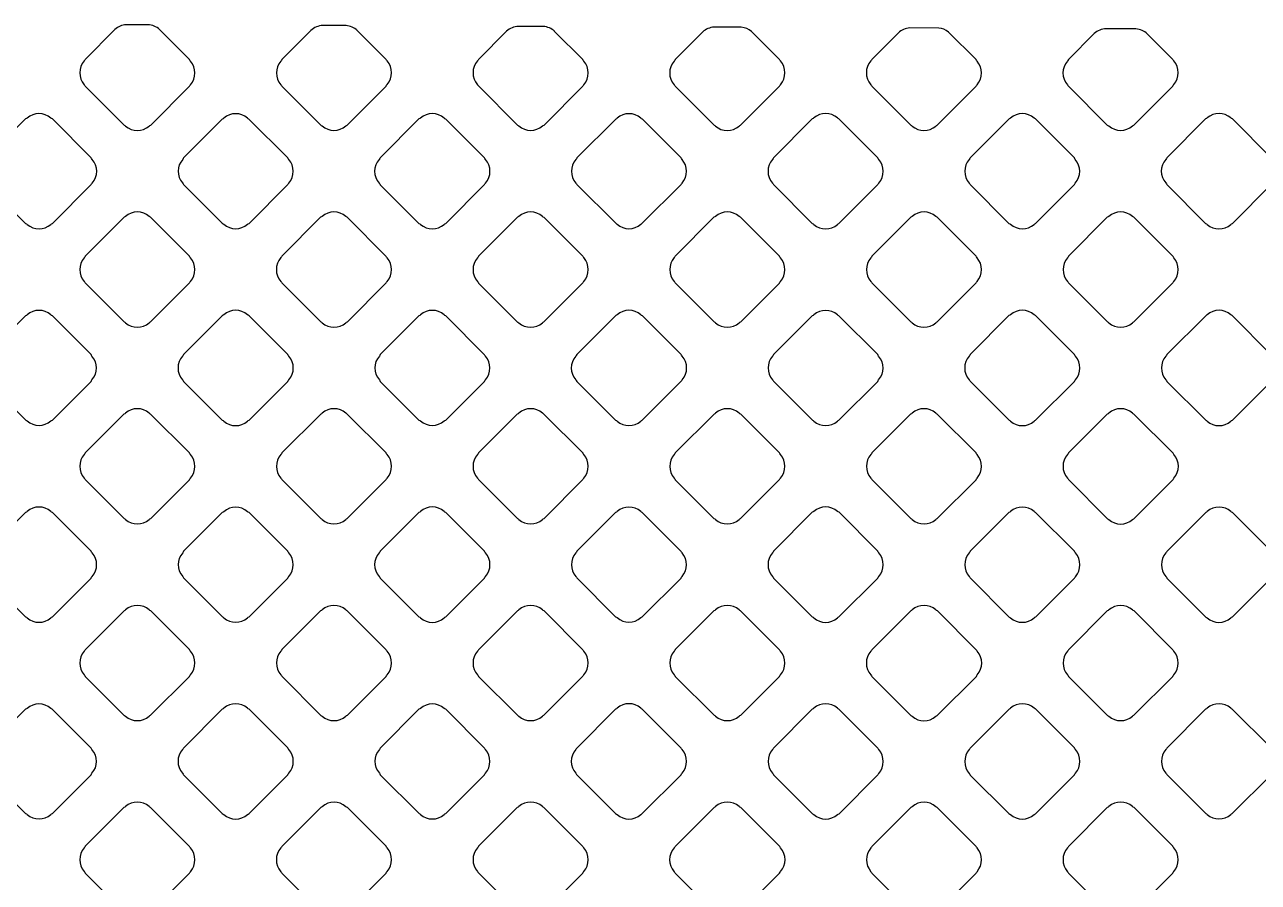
# Model space of a CAD drawing. Extents: x 0 to 248, y 0 to 175.
# Drawn here: x 87.595 to 88.947, y 138.764 to 139.704 of the extents above; entities that cross this region are included whole.
import ezdxf

# ---------------------------------------------------------------- set-up
doc = ezdxf.new("R2010")
doc.units = 0
doc.layers.add('gbr-dxf', color=7, linetype='Continuous')

msp = doc.modelspace()

# ---------------------------------------------------------------- linework, layer by layer
at = {"layer": 'gbr-dxf', "linetype": 'Continuous'}
for points in [[(87.6606, 139.6639, 0.379249), (87.6606, 139.6379, -0.10047), (87.6616, 139.6362), (87.7042, 139.5936, -0.096332), (87.7059, 139.5926, 0.379451), (87.7318, 139.5926, -0.096117), (87.7334, 139.5936), (87.776, 139.6362, -0.095796), (87.777, 139.6378, 0.378867), (87.777, 139.6637, -0.092052), (87.776, 139.6653), (87.7432, 139.6982, 0.178774), (87.7304, 139.7035, -0.034771), (87.7301, 139.7035), (87.7065, 139.7036, 0.170445), (87.6943, 139.6983), (87.6616, 139.6655, -0.096195)], [(87.8761, 139.6378, -0.096625), (87.8771, 139.6361), (87.9194, 139.5938, -0.107961), (87.9213, 139.5927, 0.37981), (87.9473, 139.5927, -0.095956), (87.9489, 139.5937), (87.9916, 139.6363, -0.096332), (87.9925, 139.638, 0.37981), (87.9925, 139.6639, -0.096625), (87.9916, 139.6656), (87.9601, 139.697, -0.041572), (87.9598, 139.6973, 0.172397), (87.9475, 139.7026), (87.922, 139.7027, 0.181125), (87.909, 139.6973), (87.8771, 139.6654, -0.096627), (87.8761, 139.6637, 0.379731)], [(88.0916, 139.6379, -0.083317), (88.0925, 139.6365), (88.1353, 139.5937, -0.096111), (88.1369, 139.5927, 0.37981), (88.1629, 139.5927, -0.095956), (88.1645, 139.5937), (88.2071, 139.6362, -0.096111), (88.208, 139.6378, 0.37981), (88.208, 139.6638, -0.09253), (88.2071, 139.6654), (88.1761, 139.6963), (88.1761, 139.6964, 0.172893), (88.1638, 139.7017), (88.1365, 139.7018, 0.181937), (88.1235, 139.6964), (88.0926, 139.6655, -0.096627), (88.0916, 139.6639, 0.379731)], [(88.3071, 139.6637, 0.37947), (88.3071, 139.6378, -0.092348), (88.3081, 139.6362), (88.3508, 139.5935, -0.088202), (88.3523, 139.5926, 0.37981), (88.3782, 139.5926, -0.095956), (88.3799, 139.5936), (88.4225, 139.6362, -0.096332), (88.4235, 139.6379, 0.37981), (88.4235, 139.6639, -0.100902), (88.4225, 139.6656), (88.3918, 139.6962, 0.154019), (88.3807, 139.7008), (88.3508, 139.7009, 0.174836), (88.3383, 139.6956), (88.3383, 139.6956), (88.3081, 139.6654, -0.096423)], [(88.5226, 139.6639, 0.37947), (88.5227, 139.6379, -0.095956), (88.5236, 139.6363), (88.5663, 139.5936, -0.092126), (88.5679, 139.5926, 0.379308), (88.5938, 139.5926, -0.09601), (88.5955, 139.5936), (88.6381, 139.6361, -0.096227), (88.639, 139.6378, 0.379303), (88.639, 139.6637, -0.096225), (88.638, 139.6654), (88.6078, 139.6956, 0.148992), (88.597, 139.6999), (88.5653, 139.7, 0.174836), (88.5528, 139.6947), (88.5528, 139.6947), (88.5236, 139.6655, -0.096527)], [(88.7381, 139.6378, -0.096355), (88.7391, 139.6361), (88.7815, 139.5937, -0.107923), (88.7834, 139.5927, 0.379465), (88.8093, 139.5927, -0.095956), (88.811, 139.5937), (88.8536, 139.6363, -0.096332), (88.8546, 139.638, 0.37981), (88.8546, 139.6639, -0.096625), (88.8536, 139.6656), (88.8258, 139.6934, -0.041572), (88.8255, 139.6937, 0.172935), (88.8132, 139.699), (88.7805, 139.6992, 0.181238), (88.7675, 139.6938), (88.7675, 139.6938), (88.7391, 139.6654, -0.096527), (88.7381, 139.6637, 0.378945)], [(87.5528, 139.5301, -0.10047), (87.5538, 139.5284), (87.5964, 139.4858, -0.096332), (87.5981, 139.4849, 0.37981), (87.624, 139.4849, -0.096625), (87.6257, 139.4858), (87.6683, 139.5284, -0.096111), (87.6693, 139.5301, 0.37981), (87.6693, 139.5561, -0.096458), (87.6683, 139.5577), (87.6257, 139.6003, -0.100499), (87.624, 139.6013, 0.379731), (87.598, 139.6013, -0.096458), (87.5964, 139.6003), (87.5538, 139.5578, -0.096627), (87.5528, 139.5561, 0.379731)], [(87.7684, 139.5302, -0.103999), (87.7695, 139.5284), (87.8119, 139.486, -0.099849), (87.8136, 139.485, 0.37889), (87.8395, 139.485, -0.096117), (87.8412, 139.4859), (87.8837, 139.5285, -0.095895), (87.8847, 139.5301, 0.379201), (87.8847, 139.5561, -0.092348), (87.8837, 139.5576), (87.8411, 139.6002, -0.096111), (87.8395, 139.6012, 0.379731), (87.8135, 139.6012, -0.096458), (87.8119, 139.6002), (87.7694, 139.5578, -0.096627), (87.7685, 139.5561, 0.3795)], [(87.9838, 139.5301, -0.108153), (87.9849, 139.5283), (88.0273, 139.4859, -0.10399), (88.0291, 139.4849, 0.37981), (88.0551, 139.4849, -0.095956), (88.0567, 139.4858), (88.0993, 139.5285, -0.096332), (88.1003, 139.5301, 0.37981), (88.1003, 139.5561, -0.104392), (88.0993, 139.5579), (88.0569, 139.6002, -0.107961), (88.055, 139.6013, 0.379731), (88.029, 139.6013, -0.096458), (88.0274, 139.6003), (87.9848, 139.5578, -0.096627), (87.9838, 139.5561, 0.379731)], [(88.1994, 139.556, 0.379249), (88.1994, 139.5301, -0.083328), (88.2003, 139.5287), (88.243, 139.486, -0.096332), (88.2446, 139.485, 0.379451), (88.2706, 139.485, -0.096117), (88.2722, 139.486), (88.3148, 139.5285, -0.095895), (88.3157, 139.5301, 0.379201), (88.3157, 139.5561, -0.096625), (88.3147, 139.5577), (88.2723, 139.6002, -0.100151), (88.2706, 139.6012, 0.3795), (88.2446, 139.6012, -0.096475), (88.243, 139.6002), (88.2004, 139.5577, -0.096195)], [(88.4149, 139.5301, -0.096625), (88.4158, 139.5285), (88.4585, 139.4858, -0.092233), (88.4601, 139.4848, 0.379451), (88.4861, 139.4848, -0.09601), (88.4877, 139.4858), (88.5304, 139.5285, -0.095796), (88.5313, 139.5301, 0.378779), (88.5313, 139.556, -0.099971), (88.5303, 139.5577), (88.4876, 139.6005, -0.088207), (88.4861, 139.6014, 0.37947), (88.4602, 139.6014, -0.096458), (88.4585, 139.6004), (88.4158, 139.5577, -0.096627), (88.4149, 139.5561, 0.379731)], [(88.6305, 139.5561, 0.379347), (88.6305, 139.5301, -0.10047), (88.6315, 139.5284), (88.674, 139.4859, -0.096332), (88.6756, 139.485, 0.379451), (88.7016, 139.4849, -0.096117), (88.7032, 139.4859), (88.7458, 139.5285, -0.095895), (88.7467, 139.5301, 0.378647), (88.7467, 139.556, -0.095883), (88.7458, 139.5576), (88.703, 139.6004, -0.08311), (88.7016, 139.6013, 0.378338), (88.6757, 139.6013, -0.096025), (88.6741, 139.6003), (88.6315, 139.5577, -0.095895)], [(88.8459, 139.5302, -0.10437), (88.8469, 139.5284), (88.8894, 139.4858, -0.10077), (88.8912, 139.4848, 0.379465), (88.9171, 139.4848, -0.095956), (88.9188, 139.4858), (88.9614, 139.5284, -0.096332), (88.9624, 139.5301, 0.37981), (88.9624, 139.556, -0.108153), (88.9613, 139.5579), (88.9188, 139.6004, -0.096111), (88.9172, 139.6014, 0.379731), (88.8912, 139.6014, -0.096458), (88.8895, 139.6004), (88.8469, 139.5577, -0.096627), (88.8459, 139.5561, 0.379297)], [(87.6606, 139.4482, 0.37947), (87.6606, 139.4223, -0.095956), (87.6616, 139.4207), (87.7042, 139.3781, -0.092072), (87.7057, 139.3771, 0.37981), (87.7317, 139.3771, -0.096625), (87.7333, 139.3781), (87.776, 139.4207, -0.096111), (87.7769, 139.4224, 0.379308), (87.777, 139.4483, -0.100402), (87.776, 139.45), (87.7333, 139.4927, -0.088435), (87.7319, 139.4936, 0.379), (87.7059, 139.4936, -0.095968), (87.7043, 139.4926), (87.6616, 139.4499, -0.096527)], [(87.8761, 139.4224, -0.096475), (87.8771, 139.4208), (87.9198, 139.3781, -0.092289), (87.9213, 139.3771, 0.37981), (87.9473, 139.3771, -0.096625), (87.949, 139.3781), (87.9916, 139.4207, -0.096332), (87.9925, 139.4223, 0.37981), (87.9925, 139.4483, -0.083317), (87.9916, 139.4497), (87.9487, 139.4926, -0.088202), (87.9472, 139.4935, 0.379731), (87.9213, 139.4935, -0.096458), (87.9196, 139.4926), (87.8771, 139.45, -0.096627), (87.8761, 139.4484, 0.379731)], [(88.0916, 139.4223, -0.10047), (88.0926, 139.4205), (88.1351, 139.3781, -0.096332), (88.1367, 139.3771, 0.37981), (88.1627, 139.3771, -0.096625), (88.1643, 139.3781), (88.2071, 139.4208, -0.096332), (88.208, 139.4224, 0.37981), (88.208, 139.4484, -0.096625), (88.2071, 139.4501), (88.1646, 139.4925, -0.100151), (88.1629, 139.4935, 0.379731), (88.1369, 139.4935, -0.096458), (88.1353, 139.4926), (88.0926, 139.4499, -0.096627), (88.0916, 139.4482, 0.379731)], [(88.3072, 139.4224, -0.092348), (88.3081, 139.4209), (88.3509, 139.378, -0.088207), (88.3524, 139.3771, 0.37981), (88.3784, 139.3771, -0.096625), (88.38, 139.3781), (88.4225, 139.4206, -0.096332), (88.4235, 139.4222, 0.37981), (88.4235, 139.4482, -0.104392), (88.4225, 139.45), (88.3799, 139.4926, -0.092233), (88.3783, 139.4936, 0.379731), (88.3523, 139.4936, -0.096458), (88.3507, 139.4926), (88.3081, 139.45, -0.096627), (88.3072, 139.4484, 0.379731)], [(88.5227, 139.4223, -0.096259), (88.5236, 139.4207), (88.5663, 139.378, -0.091578), (88.5678, 139.3771, 0.378747), (88.5937, 139.3771, -0.09601), (88.5954, 139.3781), (88.6381, 139.4207, -0.096227), (88.639, 139.4224, 0.379422), (88.639, 139.4483, -0.100585), (88.638, 139.4501), (88.5954, 139.4926, -0.088202), (88.5939, 139.4936, 0.379731), (88.568, 139.4936, -0.096458), (88.5663, 139.4926), (88.5237, 139.4499, -0.096857), (88.5227, 139.4483, 0.3795)], [(88.7382, 139.4483, 0.379116), (88.7382, 139.4224, -0.096117), (88.7391, 139.4208), (88.7819, 139.378, -0.091578), (88.7834, 139.3771, 0.379201), (88.8094, 139.3771, -0.096625), (88.811, 139.3781), (88.8536, 139.4207, -0.096111), (88.8546, 139.4223, 0.379092), (88.8546, 139.4483, -0.082704), (88.8538, 139.4497), (88.8108, 139.4927, -0.087742), (88.8093, 139.4936, 0.378338), (88.7834, 139.4936, -0.096025), (88.7818, 139.4926), (88.7391, 139.45, -0.095895)], [(87.5529, 139.3146, -0.096625), (87.5539, 139.313), (87.5965, 139.2704, -0.092233), (87.5981, 139.2695, 0.37981), (87.624, 139.2695, -0.095956), (87.6257, 139.2704), (87.6682, 139.3129, -0.096332), (87.6691, 139.3146, 0.37981), (87.6691, 139.3405, -0.100902), (87.6681, 139.3423), (87.6258, 139.3846, -0.10442), (87.624, 139.3857, 0.379731), (87.598, 139.3857, -0.096458), (87.5964, 139.3847), (87.5539, 139.3422, -0.096627), (87.5529, 139.3406, 0.379731)], [(87.7683, 139.3146, -0.099864), (87.7693, 139.3129), (87.8119, 139.2703, -0.096328), (87.8136, 139.2693, 0.379422), (87.8395, 139.2693, -0.096625), (87.8412, 139.2703), (87.8838, 139.3129, -0.096111), (87.8848, 139.3146, 0.37981), (87.8848, 139.3405, -0.096458), (87.8838, 139.3422), (87.8412, 139.3848, -0.100519), (87.8395, 139.3858, 0.379357), (87.8135, 139.3858, -0.096507), (87.8119, 139.3848), (87.7693, 139.3422, -0.096527), (87.7683, 139.3406, 0.379)], [(87.984, 139.3146, -0.104392), (87.985, 139.3128), (88.0274, 139.2705, -0.100151), (88.0291, 139.2695, 0.37981), (88.0551, 139.2695, -0.095956), (88.0567, 139.2704), (88.0992, 139.3129, -0.096332), (88.1002, 139.3146, 0.37981), (88.1002, 139.3405, -0.092636), (88.0992, 139.3421), (88.0567, 139.3847, -0.096627), (88.055, 139.3857, 0.379731), (88.029, 139.3857, -0.096723), (88.0274, 139.3847), (87.985, 139.3422, -0.096627), (87.984, 139.3406, 0.379731)], [(88.1993, 139.3405, 0.37947), (88.1993, 139.3145, -0.095956), (88.2003, 139.3129), (88.2428, 139.2704, -0.107817), (88.2446, 139.2694, 0.379308), (88.2706, 139.2693, -0.095866), (88.2722, 139.2703), (88.3149, 139.313, -0.096227), (88.3159, 139.3146, 0.379422), (88.3158, 139.3406, -0.100399), (88.3148, 139.3423), (88.2724, 139.3848, -0.10442), (88.2706, 139.3858, 0.379357), (88.2446, 139.3858, -0.096507), (88.243, 139.3849), (88.2003, 139.3422, -0.096527)], [(88.415, 139.3146, -0.091954), (88.4159, 139.313), (88.4586, 139.2703, -0.087638), (88.4601, 139.2694, 0.37981), (88.4861, 139.2694, -0.096625), (88.4877, 139.2704), (88.5302, 139.3129, -0.096111), (88.5312, 139.3145, 0.37981), (88.5312, 139.3405, -0.104293), (88.5302, 139.3423), (88.4877, 139.3848, -0.092289), (88.4861, 139.3857, 0.379731), (88.4602, 139.3857, -0.096723), (88.4585, 139.3848), (88.416, 139.3422, -0.096857), (88.415, 139.3406, 0.379731)], [(88.6304, 139.3146, -0.096625), (88.6314, 139.313), (88.6741, 139.2703, -0.092233), (88.6756, 139.2693, 0.37981), (88.7016, 139.2693, -0.095956), (88.7032, 139.2703), (88.7459, 139.3129, -0.096332), (88.7468, 139.3145, 0.37981), (88.7468, 139.3405, -0.100902), (88.7458, 139.3422), (88.7031, 139.3849, -0.088334), (88.7016, 139.3859, 0.379731), (88.6757, 139.3859, -0.096458), (88.674, 139.3849), (88.6314, 139.3422, -0.096627), (88.6304, 139.3406, 0.379731)], [(88.846, 139.3406, 0.37947), (88.846, 139.3146, -0.10047), (88.847, 139.3129), (88.8896, 139.2703, -0.096111), (88.8913, 139.2693, 0.379308), (88.9172, 139.2693, -0.09601), (88.9189, 139.2703), (88.9614, 139.3128, -0.095916), (88.9624, 139.3145, 0.378897), (88.9624, 139.3404, -0.096528), (88.9614, 139.342), (88.9186, 139.3849, -0.08335), (88.9172, 139.3858, 0.378964), (88.8912, 139.3858, -0.095968), (88.8896, 139.3848), (88.847, 139.3422, -0.096857)], [(87.6606, 139.2069, -0.092348), (87.6616, 139.2053), (87.7044, 139.1625, -0.088207), (87.7059, 139.1616, 0.37981), (87.7318, 139.1616, -0.096625), (87.7335, 139.1626), (87.776, 139.2051, -0.096111), (87.7769, 139.2067, 0.37981), (87.7769, 139.2327, -0.104293), (87.7759, 139.2345), (87.7333, 139.2771, -0.092623), (87.7317, 139.278, 0.379731), (87.7058, 139.278, -0.096458), (87.7041, 139.2771), (87.6616, 139.2345, -0.096627), (87.6606, 139.2329, 0.379731)], [(87.8761, 139.2068, -0.092348), (87.8771, 139.2052), (87.9197, 139.1625, -0.088202), (87.9212, 139.1616, 0.37981), (87.9472, 139.1616, -0.095956), (87.9488, 139.1626), (87.9916, 139.2053, -0.096332), (87.9925, 139.2069, 0.37981), (87.9925, 139.2329, -0.087784), (87.9916, 139.2344), (87.9489, 139.2771, -0.092233), (87.9474, 139.278, 0.379731), (87.9214, 139.278, -0.096458), (87.9197, 139.277), (87.8771, 139.2344, -0.096627), (87.8761, 139.2327, 0.379731)], [(88.0916, 139.2069, -0.096625), (88.0926, 139.2052), (88.1353, 139.1625, -0.092233), (88.1369, 139.1616, 0.37981), (88.1628, 139.1616, -0.095956), (88.1645, 139.1626), (88.2071, 139.2052, -0.096332), (88.208, 139.2068, 0.37981), (88.208, 139.2328, -0.084073), (88.2072, 139.2342), (88.1642, 139.2771, -0.088334), (88.1628, 139.278, 0.379731), (88.1368, 139.278, -0.096458), (88.1351, 139.277), (88.0926, 139.2345, -0.096627), (88.0916, 139.2328, 0.379731)], [(88.3072, 139.2068, -0.103917), (88.3082, 139.205), (88.3506, 139.1626, -0.10046), (88.3523, 139.1616, 0.37981), (88.3782, 139.1616, -0.096625), (88.3799, 139.1626), (88.4225, 139.2052, -0.096111), (88.4235, 139.2069, 0.37981), (88.4235, 139.2328, -0.108195), (88.4224, 139.2347), (88.3801, 139.2771, -0.096627), (88.3784, 139.278, 0.379731), (88.3525, 139.278, -0.096723), (88.3508, 139.2771), (88.3081, 139.2344, -0.096857), (88.3072, 139.2327, 0.379731)], [(88.5227, 139.2069, -0.092348), (88.5236, 139.2053), (88.5664, 139.1625, -0.088202), (88.5679, 139.1616, 0.37981), (88.5939, 139.1616, -0.095956), (88.5955, 139.1626), (88.638, 139.2051, -0.096332), (88.639, 139.2067, 0.37981), (88.639, 139.2327, -0.104392), (88.638, 139.2345), (88.5954, 139.2771, -0.092233), (88.5938, 139.278, 0.379731), (88.5679, 139.278, -0.096458), (88.5662, 139.2771), (88.5237, 139.2345, -0.096627), (88.5227, 139.2329, 0.379731)], [(88.7382, 139.2068, -0.092348), (88.7391, 139.2052), (88.7819, 139.1624, -0.088202), (88.7834, 139.1615, 0.37981), (88.8094, 139.1615, -0.095956), (88.811, 139.1624), (88.8538, 139.2052, -0.096332), (88.8547, 139.2068, 0.37981), (88.8547, 139.2328, -0.088442), (88.8538, 139.2343), (88.811, 139.2771, -0.092898), (88.8094, 139.278, 0.379731), (88.7835, 139.278, -0.096458), (88.7818, 139.277), (88.7392, 139.2344, -0.096627), (88.7382, 139.2327, 0.379731)], [(87.5528, 139.125, 0.379249), (87.5528, 139.0991, -0.108042), (87.5539, 139.0972), (87.5963, 139.0548, -0.104264), (87.5981, 139.0538, 0.37981), (87.624, 139.0538, -0.096625), (87.6257, 139.0548), (87.6683, 139.0974, -0.096111), (87.6693, 139.0991, 0.379451), (87.6693, 139.125, -0.104473), (87.6682, 139.1268), (87.6258, 139.1692, -0.10771), (87.6239, 139.1703, 0.378939), (87.598, 139.1703, -0.096614), (87.5964, 139.1693), (87.5538, 139.1267, -0.096195)], [(87.7685, 139.0991, -0.096625), (87.7694, 139.0975), (87.812, 139.0549, -0.092233), (87.8136, 139.0539, 0.37981), (87.8395, 139.0539, -0.095956), (87.8412, 139.0549), (87.8837, 139.0974, -0.096332), (87.8847, 139.0991, 0.37981), (87.8847, 139.125, -0.10047), (87.8837, 139.1267), (87.8413, 139.1691, -0.10399), (87.8395, 139.1701, 0.379731), (87.8135, 139.1701, -0.096458), (87.8119, 139.1692), (87.7694, 139.1267, -0.096627), (87.7685, 139.1251, 0.379731)], [(87.9838, 139.0991, -0.10047), (87.9849, 139.0974), (88.0274, 139.0548, -0.096111), (88.0291, 139.0538, 0.37981), (88.0551, 139.0538, -0.095956), (88.0567, 139.0548), (88.0993, 139.0974, -0.096332), (88.1003, 139.0991, 0.37981), (88.1003, 139.125, -0.096625), (88.0993, 139.1267), (88.0567, 139.1693, -0.100151), (88.055, 139.1703, 0.379731), (88.029, 139.1703, -0.096458), (88.0274, 139.1693), (87.9848, 139.1267, -0.096627), (87.9838, 139.1251, 0.379731)], [(88.1994, 139.099, -0.09253), (88.2004, 139.0975), (88.2428, 139.055, -0.104691), (88.2446, 139.054, 0.37981), (88.2706, 139.054, -0.096625), (88.2722, 139.0549), (88.3147, 139.0974, -0.096111), (88.3157, 139.0991, 0.37981), (88.3157, 139.125, -0.088014), (88.3148, 139.1265), (88.2721, 139.1692, -0.092289), (88.2706, 139.1702, 0.379731), (88.2446, 139.1702, -0.096723), (88.2429, 139.1692), (88.2004, 139.1267, -0.096857), (88.1994, 139.125, 0.379731)], [(88.4148, 139.0991, -0.103999), (88.4159, 139.0973), (88.4584, 139.0548, -0.100073), (88.4601, 139.0538, 0.379201), (88.4861, 139.0538, -0.096625), (88.4877, 139.0548), (88.5303, 139.0974, -0.096111), (88.5313, 139.099, 0.379308), (88.5313, 139.125, -0.108121), (88.5303, 139.1268), (88.4878, 139.1694, -0.096527), (88.4861, 139.1704, 0.37947), (88.4602, 139.1703, -0.096458), (88.4585, 139.1694), (88.4158, 139.1267, -0.096627), (88.4149, 139.125, 0.3795)], [(88.6305, 139.0991, -0.092348), (88.6315, 139.0975), (88.6743, 139.0547, -0.088207), (88.6758, 139.0538, 0.37981), (88.7017, 139.0538, -0.096625), (88.7034, 139.0548), (88.7459, 139.0973, -0.096332), (88.7468, 139.0989, 0.37981), (88.7468, 139.1249, -0.104392), (88.7458, 139.1267), (88.7032, 139.1693, -0.092233), (88.7016, 139.1702, 0.379731), (88.6757, 139.1702, -0.096458), (88.674, 139.1692), (88.6315, 139.1267, -0.096627), (88.6305, 139.125, 0.379731)], [(88.846, 139.099, -0.096458), (88.847, 139.0973), (88.8896, 139.0547, -0.092289), (88.8911, 139.0538, 0.37981), (88.9171, 139.0538, -0.096625), (88.9188, 139.0548), (88.9614, 139.0974, -0.096111), (88.9624, 139.099, 0.37981), (88.9624, 139.125, -0.100399), (88.9613, 139.1267), (88.9188, 139.1693, -0.088207), (88.9173, 139.1702, 0.379731), (88.8913, 139.1702, -0.096723), (88.8897, 139.1692), (88.847, 139.1266, -0.096857), (88.846, 139.1249, 0.379731)], [(87.6606, 138.9913, -0.103999), (87.6616, 138.9895), (87.704, 138.9471, -0.099849), (87.7057, 138.9461, 0.37889), (87.7317, 138.9461, -0.096117), (87.7333, 138.9471), (87.776, 138.9897, -0.095895), (87.777, 138.9914, 0.379201), (87.7769, 139.0173, -0.108153), (87.7759, 139.0192), (87.7335, 139.0615, -0.096111), (87.7319, 139.0625, 0.379731), (87.7059, 139.0625, -0.096458), (87.7043, 139.0615), (87.6616, 139.0189, -0.096627), (87.6606, 139.0172, 0.3795)], [(87.8761, 138.9914, -0.087784), (87.877, 138.9899), (87.9199, 138.9469, -0.083651), (87.9213, 138.9461, 0.37981), (87.9473, 138.9461, -0.095956), (87.949, 138.947), (87.9916, 138.9896, -0.096332), (87.9925, 138.9913, 0.37981), (87.9925, 139.0173, -0.092348), (87.9916, 139.0188), (87.9489, 139.0615, -0.096111), (87.9472, 139.0625, 0.379731), (87.9213, 139.0625, -0.096458), (87.9196, 139.0615), (87.8771, 139.019, -0.096627), (87.8761, 139.0173, 0.379731)], [(88.0916, 138.9912, -0.09253), (88.0926, 138.9897), (88.1353, 138.947, -0.088207), (88.1367, 138.9461, 0.37981), (88.1627, 138.9461, -0.096625), (88.1644, 138.947), (88.2071, 138.9898, -0.096111), (88.208, 138.9914, 0.37981), (88.208, 139.0174, -0.088014), (88.2071, 139.0189), (88.1645, 139.0615, -0.092289), (88.1629, 139.0625, 0.379731), (88.1369, 139.0625, -0.096723), (88.1353, 139.0615), (88.0926, 139.0189, -0.096857), (88.0916, 139.0172, 0.379731)], [(88.3072, 138.9914, -0.10047), (88.3082, 138.9897), (88.3508, 138.9471, -0.096111), (88.3524, 138.9461, 0.37981), (88.3784, 138.9461, -0.095956), (88.38, 138.9471), (88.4225, 138.9896, -0.096332), (88.4235, 138.9912, 0.37981), (88.4235, 139.0172, -0.096723), (88.4225, 139.0188), (88.3797, 139.0616, -0.083681), (88.3783, 139.0625, 0.379731), (88.3523, 139.0625, -0.096458), (88.3507, 139.0615), (88.3081, 139.019, -0.096627), (88.3072, 139.0174, 0.379731)], [(88.5226, 139.0172, 0.37947), (88.5227, 138.9912, -0.099964), (88.5237, 138.9895), (88.5663, 138.9469, -0.096332), (88.5679, 138.9459, 0.379308), (88.5938, 138.9459, -0.095866), (88.5955, 138.9469), (88.6383, 138.9897, -0.095585), (88.6392, 138.9913, 0.379422), (88.6392, 139.0172, -0.096723), (88.6382, 139.0189), (88.5956, 139.0615, -0.100519), (88.5939, 139.0625, 0.379357), (88.568, 139.0625, -0.096507), (88.5663, 139.0615), (88.5236, 139.0188, -0.096527)], [(88.7383, 138.9912, -0.087784), (88.7392, 138.9897), (88.782, 138.9469, -0.083651), (88.7834, 138.9461, 0.37981), (88.8094, 138.9461, -0.095956), (88.811, 138.947), (88.8536, 138.9896, -0.096111), (88.8546, 138.9913, 0.37981), (88.8546, 139.0172, -0.09253), (88.8537, 139.0188), (88.8111, 139.0614, -0.096627), (88.8094, 139.0624, 0.379731), (88.7835, 139.0624, -0.096723), (88.7818, 139.0614), (88.7393, 139.0188, -0.096627), (88.7383, 139.0172, 0.379731)], [(87.5529, 138.8836, -0.104392), (87.554, 138.8818), (87.5963, 138.8394, -0.100151), (87.5981, 138.8384, 0.37981), (87.624, 138.8384, -0.095956), (87.6257, 138.8394), (87.6682, 138.8819, -0.096332), (87.6691, 138.8835, 0.37981), (87.6691, 138.9095, -0.092523), (87.6682, 138.9111), (87.6256, 138.9536, -0.096857), (87.624, 138.9546, 0.379731), (87.598, 138.9546, -0.096458), (87.5964, 138.9536), (87.5539, 138.9112, -0.096627), (87.5529, 138.9096, 0.379731)], [(87.7683, 138.8836, -0.107356), (87.7694, 138.8817), (87.8118, 138.8393, -0.104246), (87.8136, 138.8383, 0.379422), (87.8395, 138.8383, -0.095956), (87.8412, 138.8393), (87.8838, 138.8819, -0.096332), (87.8848, 138.8835, 0.37981), (87.8848, 138.9095, -0.104392), (87.8838, 138.9113), (87.8414, 138.9537, -0.107961), (87.8395, 138.9547, 0.379357), (87.8135, 138.9548, -0.096507), (87.8119, 138.9538), (87.7693, 138.9112, -0.096527), (87.7683, 138.9095, 0.379)], [(87.984, 138.8836, -0.096458), (87.985, 138.8819), (88.0275, 138.8394, -0.092289), (88.0291, 138.8384, 0.37981), (88.0551, 138.8384, -0.096625), (88.0567, 138.8394), (88.0992, 138.8819, -0.096111), (88.1002, 138.8835, 0.37981), (88.1002, 138.9095, -0.100399), (88.0992, 138.9112), (88.0568, 138.9536, -0.104691), (88.055, 138.9546, 0.379731), (88.029, 138.9546, -0.096723), (88.0274, 138.9536), (87.985, 138.9112, -0.096857), (87.984, 138.9096, 0.379731)], [(88.1993, 138.8835, -0.087784), (88.2002, 138.882), (88.2429, 138.8393, -0.100151), (88.2446, 138.8383, 0.37981), (88.2706, 138.8383, -0.095956), (88.2722, 138.8393), (88.3149, 138.8819, -0.096332), (88.3158, 138.8836, 0.37981), (88.3158, 138.9095, -0.092348), (88.3149, 138.9111), (88.2722, 138.9538, -0.096111), (88.2706, 138.9548, 0.379731), (88.2446, 138.9548, -0.096458), (88.2429, 138.9538), (88.2003, 138.9111, -0.096627), (88.1993, 138.9095, 0.379731)], [(88.415, 138.8836, -0.10047), (88.416, 138.8818), (88.4586, 138.8392, -0.096111), (88.4602, 138.8383, 0.37981), (88.4862, 138.8383, -0.095956), (88.4878, 138.8392), (88.5303, 138.8817, -0.096332), (88.5313, 138.8834, 0.37981), (88.5313, 138.9094, -0.096723), (88.5303, 138.911), (88.4875, 138.9538, -0.083681), (88.4861, 138.9547, 0.379731), (88.4602, 138.9547, -0.096458), (88.4585, 138.9537), (88.416, 138.9112, -0.096627), (88.415, 138.9095, 0.379731)], [(88.6305, 138.8834, -0.103917), (88.6315, 138.8816), (88.6739, 138.8393, -0.10046), (88.6756, 138.8383, 0.37981), (88.7016, 138.8383, -0.096625), (88.7032, 138.8392), (88.7459, 138.8819, -0.096111), (88.7468, 138.8835, 0.37981), (88.7468, 138.9095, -0.108195), (88.7458, 138.9114), (88.7034, 138.9537, -0.096627), (88.7018, 138.9547, 0.379731), (88.6758, 138.9547, -0.096723), (88.6741, 138.9537), (88.6315, 138.9111, -0.096857), (88.6305, 138.9094, 0.379731)], [(88.846, 138.8836, -0.092029), (88.847, 138.882), (88.8897, 138.8393, -0.087645), (88.8912, 138.8384, 0.37889), (88.9171, 138.8384, -0.09601), (88.9187, 138.8394), (88.9613, 138.8819, -0.095895), (88.9622, 138.8835, 0.379201), (88.9622, 138.9095, -0.104392), (88.9612, 138.9113), (88.9187, 138.9537, -0.092233), (88.9172, 138.9547, 0.379731), (88.8912, 138.9547, -0.096458), (88.8895, 138.9537), (88.847, 138.9112, -0.096857), (88.846, 138.9095, 0.3795)], [(87.6606, 138.7759, -0.10047), (87.6616, 138.7741), (87.7042, 138.7316, -0.096111), (87.7059, 138.7306, 0.37981), (87.7318, 138.7306, -0.095956), (87.7335, 138.7316), (87.776, 138.774, -0.096332), (87.7769, 138.7757, 0.37981), (87.7769, 138.8017, -0.096723), (87.776, 138.8033), (87.7331, 138.8461, -0.083681), (87.7317, 138.847, 0.379731), (87.7058, 138.847, -0.096458), (87.7041, 138.846), (87.6616, 138.8035, -0.096627), (87.6606, 138.8018, 0.379731)], [(87.8761, 138.7757, -0.095956), (87.8771, 138.774), (87.9194, 138.7317, -0.107817), (87.9213, 138.7306, 0.37981), (87.9473, 138.7306, -0.096625), (87.9489, 138.7316), (87.9915, 138.7742, -0.096111), (87.9925, 138.7759, 0.37981), (87.9925, 138.8018, -0.100399), (87.9915, 138.8036), (87.9491, 138.8459, -0.104691), (87.9473, 138.8469, 0.379731), (87.9214, 138.8469, -0.096723), (87.9197, 138.846), (87.8771, 138.8033, -0.096857), (87.8761, 138.8017, 0.379731)], [(88.0916, 138.7759, -0.087946), (88.0925, 138.7744), (88.1355, 138.7314, -0.083374), (88.1369, 138.7305, 0.379422), (88.1628, 138.7305, -0.096625), (88.1645, 138.7315), (88.2071, 138.7741, -0.096111), (88.208, 138.7758, 0.379451), (88.2081, 138.8017, -0.092029), (88.2071, 138.8033), (88.1644, 138.846, -0.096539), (88.1627, 138.847, 0.379249), (88.1368, 138.847, -0.096458), (88.1351, 138.846), (88.0926, 138.8035, -0.096627), (88.0916, 138.8018, 0.379357)], [(88.3071, 138.7757, -0.092348), (88.3081, 138.7741), (88.3509, 138.7313, -0.088202), (88.3524, 138.7304, 0.37981), (88.3784, 138.7304, -0.095956), (88.38, 138.7314), (88.4227, 138.7741, -0.096332), (88.4237, 138.7758, 0.37981), (88.4237, 138.8017, -0.087784), (88.4228, 138.8032), (88.38, 138.846, -0.092233), (88.3784, 138.847, 0.379731), (88.3524, 138.847, -0.096458), (88.3508, 138.846), (88.3081, 138.8033, -0.096627), (88.3071, 138.8017, 0.379731)], [(88.5228, 138.7757, -0.100399), (88.5238, 138.774), (88.5663, 138.7316, -0.096627), (88.5679, 138.7306, 0.37981), (88.5939, 138.7306, -0.096625), (88.5955, 138.7316), (88.638, 138.774, -0.096111), (88.639, 138.7757, 0.37981), (88.639, 138.8017, -0.096458), (88.638, 138.8033), (88.5954, 138.846, -0.083733), (88.5939, 138.8469, 0.379731), (88.568, 138.8469, -0.096723), (88.5663, 138.8459), (88.5238, 138.8034, -0.096857), (88.5228, 138.8017, 0.379731)], [(88.7382, 138.8017, 0.379249), (88.7382, 138.7757, -0.099964), (88.7392, 138.774), (88.7817, 138.7315, -0.096332), (88.7833, 138.7305, 0.37981), (88.8093, 138.7305, -0.096625), (88.8109, 138.7315), (88.8536, 138.7742, -0.096111), (88.8546, 138.7759, 0.379308), (88.8546, 138.8018, -0.096507), (88.8537, 138.8035), (88.8112, 138.846, -0.10077), (88.8094, 138.847, 0.379112), (88.7835, 138.847, -0.096259), (88.7818, 138.846), (88.7391, 138.8033, -0.096539)]]:
    msp.add_lwpolyline(points, format="xyb", close=True, dxfattribs=at)

doc.saveas('drawing.dxf')
